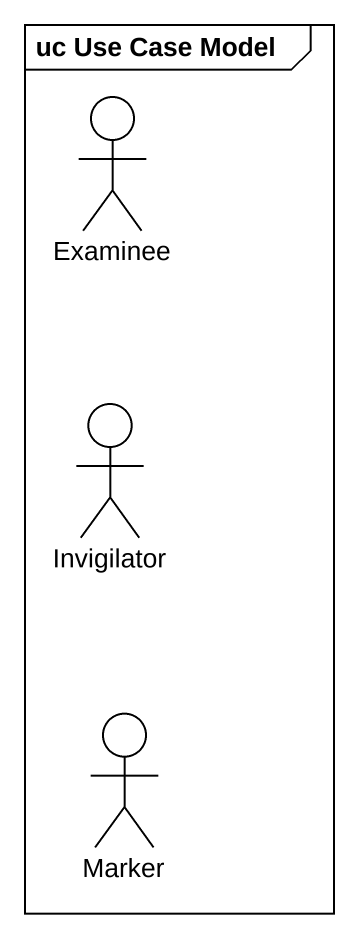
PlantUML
@startuml
mainframe uc Use Case Model
actor Examinee
actor Invigilator
actor Marker
@enduml
